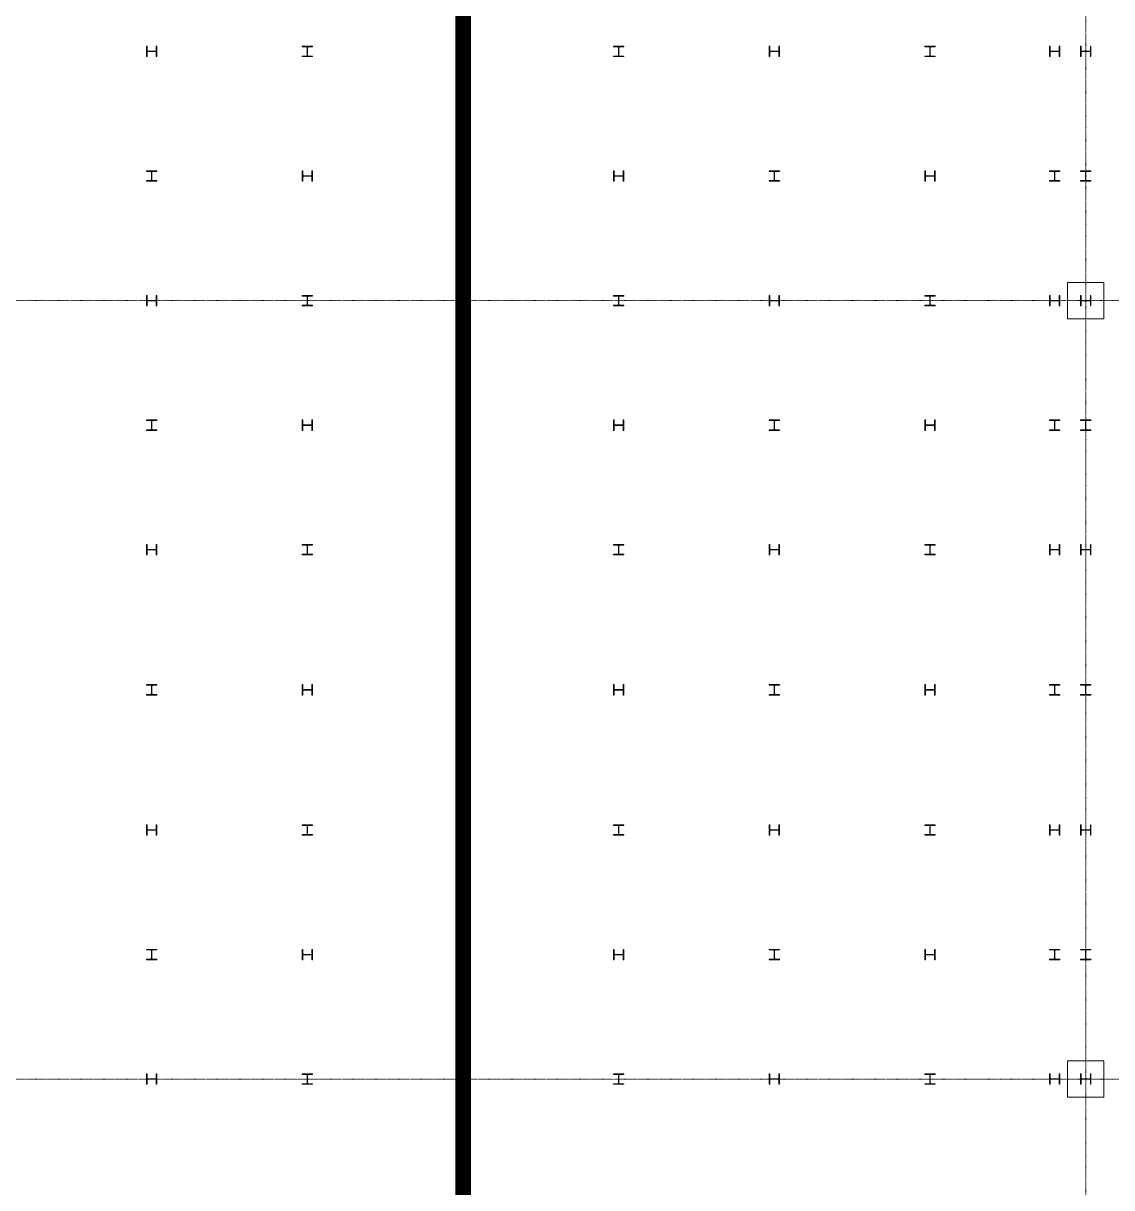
# Model space of a CAD drawing. Extents: x -32000 to 290600, y -111057 to 131250.
# Drawn here: x 130725 to 151700, y 42908 to 65343 of the extents above; entities that cross this region are included whole.
import ezdxf

# ---------------------------------------------------------------- set-up
doc = ezdxf.new("R2010")
doc.units = 0
doc.header["$LTSCALE"] = 5
doc.linetypes.add('DIVIDE', pattern=[1.25, 0.5, -0.25, 0, -0.25, 0, -0.25])
doc.linetypes.add('H12PL2$0$JJP_三點線', pattern=[0.9, 0.3, -0.15, 0, -0.15, 0, -0.15, 0, -0.15])
for name, color, linetype in [('area code', 5, 'Continuous'), ('H12PL2$0$S-COL', 252, 'Continuous'), ('H12PL2$0$S-GRID', 252, 'Continuous')]:
    doc.layers.add(name, color=color, linetype=linetype)

# ---------------------------------------------------------------- blocks, each defined once
blk = doc.blocks.new('H12PL2')
at = {"layer": 'H12PL2$0$S-COL', "lineweight": 0, "flags": 128}
for points in [[(133300, 64900), (133288, 64900), (133288, 64817, -0.41421356), (133275, 64804), (133125, 64804, -0.41421356), (133112, 64817), (133112, 64900), (133100, 64900), (133100, 64700), (133112, 64700), (133112, 64783, -0.41421356), (133125, 64796), (133275, 64796, -0.41421356), (133288, 64783), (133288, 64700), (133300, 64700)], [(136300, 64700), (136300, 64712), (136217, 64712, -0.41421356), (136204, 64725), (136204, 64875, -0.41421356), (136217, 64888), (136300, 64888), (136300, 64900), (136100, 64900), (136100, 64888), (136183, 64888, -0.41421356), (136196, 64875), (136196, 64725, -0.41421356), (136183, 64712), (136100, 64712), (136100, 64700)], [(139300, 64900), (139288, 64900), (139288, 64817, -0.41421356), (139275, 64804), (139125, 64804, -0.41421356), (139112, 64817), (139112, 64900), (139100, 64900), (139100, 64700), (139112, 64700), (139112, 64783, -0.41421356), (139125, 64796), (139275, 64796, -0.41421356), (139288, 64783), (139288, 64700), (139300, 64700)], [(142100, 64700), (142100, 64712), (142183, 64712, 0.41421356), (142196, 64725), (142196, 64875, 0.41421356), (142183, 64888), (142100, 64888), (142100, 64900), (142300, 64900), (142300, 64888), (142217, 64888, 0.41421356), (142204, 64875), (142204, 64725, 0.41421356), (142217, 64712), (142300, 64712), (142300, 64700)], [(145100, 64900), (145112, 64900), (145112, 64817, 0.41421356), (145125, 64804), (145275, 64804, 0.41421356), (145288, 64817), (145288, 64900), (145300, 64900), (145300, 64700), (145288, 64700), (145288, 64783, 0.41421356), (145275, 64796), (145125, 64796, 0.41421356), (145112, 64783), (145112, 64700), (145100, 64700)], [(148100, 64700), (148100, 64712), (148183, 64712, 0.41421356), (148196, 64725), (148196, 64875, 0.41421356), (148183, 64888), (148100, 64888), (148100, 64900), (148300, 64900), (148300, 64888), (148217, 64888, 0.41421356), (148204, 64875), (148204, 64725, 0.41421356), (148217, 64712), (148300, 64712), (148300, 64700)], [(150500, 64900), (150512, 64900), (150512, 64817, 0.41421356), (150525, 64804), (150675, 64804, 0.41421356), (150688, 64817), (150688, 64900), (150700, 64900), (150700, 64700), (150688, 64700), (150688, 64783, 0.41421356), (150675, 64796), (150525, 64796, 0.41421356), (150512, 64783), (150512, 64700), (150500, 64700)], [(151100, 64900), (151112, 64900), (151112, 64817, 0.41421356), (151125, 64804), (151275, 64804, 0.41421356), (151288, 64817), (151288, 64900), (151300, 64900), (151300, 64700), (151288, 64700), (151288, 64783, 0.41421356), (151275, 64796), (151125, 64796, 0.41421356), (151112, 64783), (151112, 64700), (151100, 64700)], [(133300, 62300), (133300, 62312), (133217, 62312, -0.41421356), (133204, 62325), (133204, 62475, -0.41421356), (133217, 62488), (133300, 62488), (133300, 62500), (133100, 62500), (133100, 62488), (133183, 62488, -0.41421356), (133196, 62475), (133196, 62325, -0.41421356), (133183, 62312), (133100, 62312), (133100, 62300)], [(136300, 62500), (136288, 62500), (136288, 62417, -0.41421356), (136275, 62404), (136125, 62404, -0.41421356), (136112, 62417), (136112, 62500), (136100, 62500), (136100, 62300), (136112, 62300), (136112, 62383, -0.41421356), (136125, 62396), (136275, 62396, -0.41421356), (136288, 62383), (136288, 62300), (136300, 62300)], [(139300, 62300), (139300, 62312), (139217, 62312, -0.41421356), (139204, 62325), (139204, 62475, -0.41421356), (139217, 62488), (139300, 62488), (139300, 62500), (139100, 62500), (139100, 62488), (139183, 62488, -0.41421356), (139196, 62475), (139196, 62325, -0.41421356), (139183, 62312), (139100, 62312), (139100, 62300)], [(142100, 62500), (142112, 62500), (142112, 62417, 0.41421356), (142125, 62404), (142275, 62404, 0.41421356), (142288, 62417), (142288, 62500), (142300, 62500), (142300, 62300), (142288, 62300), (142288, 62383, 0.41421356), (142275, 62396), (142125, 62396, 0.41421356), (142112, 62383), (142112, 62300), (142100, 62300)], [(145100, 62300), (145100, 62312), (145183, 62312, 0.41421356), (145196, 62325), (145196, 62475, 0.41421356), (145183, 62488), (145100, 62488), (145100, 62500), (145300, 62500), (145300, 62488), (145217, 62488, 0.41421356), (145204, 62475), (145204, 62325, 0.41421356), (145217, 62312), (145300, 62312), (145300, 62300)], [(148100, 62500), (148112, 62500), (148112, 62417, 0.41421356), (148125, 62404), (148275, 62404, 0.41421356), (148288, 62417), (148288, 62500), (148300, 62500), (148300, 62300), (148288, 62300), (148288, 62383, 0.41421356), (148275, 62396), (148125, 62396, 0.41421356), (148112, 62383), (148112, 62300), (148100, 62300)], [(150500, 62300), (150500, 62312), (150583, 62312, 0.41421356), (150596, 62325), (150596, 62475, 0.41421356), (150583, 62488), (150500, 62488), (150500, 62500), (150700, 62500), (150700, 62488), (150617, 62488, 0.41421356), (150604, 62475), (150604, 62325, 0.41421356), (150617, 62312), (150700, 62312), (150700, 62300)], [(151100, 62300), (151100, 62312), (151183, 62312, 0.41421356), (151196, 62325), (151196, 62475, 0.41421356), (151183, 62488), (151100, 62488), (151100, 62500), (151300, 62500), (151300, 62488), (151217, 62488, 0.41421356), (151204, 62475), (151204, 62325, 0.41421356), (151217, 62312), (151300, 62312), (151300, 62300)], [(133300, 60100), (133288, 60100), (133288, 60017, -0.41421356), (133275, 60004), (133125, 60004, -0.41421356), (133112, 60017), (133112, 60100), (133100, 60100), (133100, 59900), (133112, 59900), (133112, 59983, -0.41421356), (133125, 59996), (133275, 59996, -0.41421356), (133288, 59983), (133288, 59900), (133300, 59900)], [(136300, 59900), (136300, 59912), (136217, 59912, -0.41421356), (136204, 59925), (136204, 60075, -0.41421356), (136217, 60088), (136300, 60088), (136300, 60100), (136100, 60100), (136100, 60088), (136183, 60088, -0.41421356), (136196, 60075), (136196, 59925, -0.41421356), (136183, 59912), (136100, 59912), (136100, 59900)], [(139300, 60100), (139288, 60100), (139288, 60017, -0.41421356), (139275, 60004), (139125, 60004, -0.41421356), (139112, 60017), (139112, 60100), (139100, 60100), (139100, 59900), (139112, 59900), (139112, 59983, -0.41421356), (139125, 59996), (139275, 59996, -0.41421356), (139288, 59983), (139288, 59900), (139300, 59900)], [(142100, 59900), (142100, 59912), (142183, 59912, 0.41421356), (142196, 59925), (142196, 60075, 0.41421356), (142183, 60088), (142100, 60088), (142100, 60100), (142300, 60100), (142300, 60088), (142217, 60088, 0.41421356), (142204, 60075), (142204, 59925, 0.41421356), (142217, 59912), (142300, 59912), (142300, 59900)], [(145100, 60100), (145112, 60100), (145112, 60017, 0.41421356), (145125, 60004), (145275, 60004, 0.41421356), (145288, 60017), (145288, 60100), (145300, 60100), (145300, 59900), (145288, 59900), (145288, 59983, 0.41421356), (145275, 59996), (145125, 59996, 0.41421356), (145112, 59983), (145112, 59900), (145100, 59900)], [(148100, 59900), (148100, 59912), (148183, 59912, 0.41421356), (148196, 59925), (148196, 60075, 0.41421356), (148183, 60088), (148100, 60088), (148100, 60100), (148300, 60100), (148300, 60088), (148217, 60088, 0.41421356), (148204, 60075), (148204, 59925, 0.41421356), (148217, 59912), (148300, 59912), (148300, 59900)], [(150500, 60100), (150512, 60100), (150512, 60017, 0.41421356), (150525, 60004), (150675, 60004, 0.41421356), (150688, 60017), (150688, 60100), (150700, 60100), (150700, 59900), (150688, 59900), (150688, 59983, 0.41421356), (150675, 59996), (150525, 59996, 0.41421356), (150512, 59983), (150512, 59900), (150500, 59900)], [(151100, 60100), (151112, 60100), (151112, 60017, 0.41421356), (151125, 60004), (151275, 60004, 0.41421356), (151288, 60017), (151288, 60100), (151300, 60100), (151300, 59900), (151288, 59900), (151288, 59983, 0.41421356), (151275, 59996), (151125, 59996, 0.41421356), (151112, 59983), (151112, 59900), (151100, 59900)], [(133300, 57500), (133300, 57512), (133217, 57512, -0.41421356), (133204, 57525), (133204, 57675, -0.41421356), (133217, 57688), (133300, 57688), (133300, 57700), (133100, 57700), (133100, 57688), (133183, 57688, -0.41421356), (133196, 57675), (133196, 57525, -0.41421356), (133183, 57512), (133100, 57512), (133100, 57500)], [(136300, 57700), (136288, 57700), (136288, 57617, -0.41421356), (136275, 57604), (136125, 57604, -0.41421356), (136112, 57617), (136112, 57700), (136100, 57700), (136100, 57500), (136112, 57500), (136112, 57583, -0.41421356), (136125, 57596), (136275, 57596, -0.41421356), (136288, 57583), (136288, 57500), (136300, 57500)], [(139300, 57500), (139300, 57512), (139217, 57512, -0.41421356), (139204, 57525), (139204, 57675, -0.41421356), (139217, 57688), (139300, 57688), (139300, 57700), (139100, 57700), (139100, 57688), (139183, 57688, -0.41421356), (139196, 57675), (139196, 57525, -0.41421356), (139183, 57512), (139100, 57512), (139100, 57500)], [(142100, 57700), (142112, 57700), (142112, 57617, 0.41421356), (142125, 57604), (142275, 57604, 0.41421356), (142288, 57617), (142288, 57700), (142300, 57700), (142300, 57500), (142288, 57500), (142288, 57583, 0.41421356), (142275, 57596), (142125, 57596, 0.41421356), (142112, 57583), (142112, 57500), (142100, 57500)], [(145100, 57500), (145100, 57512), (145183, 57512, 0.41421356), (145196, 57525), (145196, 57675, 0.41421356), (145183, 57688), (145100, 57688), (145100, 57700), (145300, 57700), (145300, 57688), (145217, 57688, 0.41421356), (145204, 57675), (145204, 57525, 0.41421356), (145217, 57512), (145300, 57512), (145300, 57500)], [(148100, 57700), (148112, 57700), (148112, 57617, 0.41421356), (148125, 57604), (148275, 57604, 0.41421356), (148288, 57617), (148288, 57700), (148300, 57700), (148300, 57500), (148288, 57500), (148288, 57583, 0.41421356), (148275, 57596), (148125, 57596, 0.41421356), (148112, 57583), (148112, 57500), (148100, 57500)], [(150500, 57500), (150500, 57512), (150583, 57512, 0.41421356), (150596, 57525), (150596, 57675, 0.41421356), (150583, 57688), (150500, 57688), (150500, 57700), (150700, 57700), (150700, 57688), (150617, 57688, 0.41421356), (150604, 57675), (150604, 57525, 0.41421356), (150617, 57512), (150700, 57512), (150700, 57500)], [(151100, 57500), (151100, 57512), (151183, 57512, 0.41421356), (151196, 57525), (151196, 57675, 0.41421356), (151183, 57688), (151100, 57688), (151100, 57700), (151300, 57700), (151300, 57688), (151217, 57688, 0.41421356), (151204, 57675), (151204, 57525, 0.41421356), (151217, 57512), (151300, 57512), (151300, 57500)], [(133300, 55300), (133288, 55300), (133288, 55217, -0.41421356), (133275, 55204), (133125, 55204, -0.41421356), (133112, 55217), (133112, 55300), (133100, 55300), (133100, 55100), (133112, 55100), (133112, 55183, -0.41421356), (133125, 55196), (133275, 55196, -0.41421356), (133288, 55183), (133288, 55100), (133300, 55100)], [(136300, 55100), (136300, 55112), (136217, 55112, -0.41421356), (136204, 55125), (136204, 55275, -0.41421356), (136217, 55288), (136300, 55288), (136300, 55300), (136100, 55300), (136100, 55288), (136183, 55288, -0.41421356), (136196, 55275), (136196, 55125, -0.41421356), (136183, 55112), (136100, 55112), (136100, 55100)], [(139300, 55300), (139288, 55300), (139288, 55217, -0.41421356), (139275, 55204), (139125, 55204, -0.41421356), (139112, 55217), (139112, 55300), (139100, 55300), (139100, 55100), (139112, 55100), (139112, 55183, -0.41421356), (139125, 55196), (139275, 55196, -0.41421356), (139288, 55183), (139288, 55100), (139300, 55100)], [(142100, 55100), (142100, 55112), (142183, 55112, 0.41421356), (142196, 55125), (142196, 55275, 0.41421356), (142183, 55288), (142100, 55288), (142100, 55300), (142300, 55300), (142300, 55288), (142217, 55288, 0.41421356), (142204, 55275), (142204, 55125, 0.41421356), (142217, 55112), (142300, 55112), (142300, 55100)], [(145100, 55300), (145112, 55300), (145112, 55217, 0.41421356), (145125, 55204), (145275, 55204, 0.41421356), (145288, 55217), (145288, 55300), (145300, 55300), (145300, 55100), (145288, 55100), (145288, 55183, 0.41421356), (145275, 55196), (145125, 55196, 0.41421356), (145112, 55183), (145112, 55100), (145100, 55100)], [(148100, 55100), (148100, 55112), (148183, 55112, 0.41421356), (148196, 55125), (148196, 55275, 0.41421356), (148183, 55288), (148100, 55288), (148100, 55300), (148300, 55300), (148300, 55288), (148217, 55288, 0.41421356), (148204, 55275), (148204, 55125, 0.41421356), (148217, 55112), (148300, 55112), (148300, 55100)], [(150500, 55300), (150512, 55300), (150512, 55217, 0.41421356), (150525, 55204), (150675, 55204, 0.41421356), (150688, 55217), (150688, 55300), (150700, 55300), (150700, 55100), (150688, 55100), (150688, 55183, 0.41421356), (150675, 55196), (150525, 55196, 0.41421356), (150512, 55183), (150512, 55100), (150500, 55100)], [(151100, 55300), (151112, 55300), (151112, 55217, 0.41421356), (151125, 55204), (151275, 55204, 0.41421356), (151288, 55217), (151288, 55300), (151300, 55300), (151300, 55100), (151288, 55100), (151288, 55183, 0.41421356), (151275, 55196), (151125, 55196, 0.41421356), (151112, 55183), (151112, 55100), (151100, 55100)], [(133300, 52400), (133300, 52412), (133217, 52412, -0.41421356), (133204, 52425), (133204, 52575, -0.41421356), (133217, 52588), (133300, 52588), (133300, 52600), (133100, 52600), (133100, 52588), (133183, 52588, -0.41421356), (133196, 52575), (133196, 52425, -0.41421356), (133183, 52412), (133100, 52412), (133100, 52400)], [(136300, 52600), (136288, 52600), (136288, 52517, -0.41421356), (136275, 52504), (136125, 52504, -0.41421356), (136112, 52517), (136112, 52600), (136100, 52600), (136100, 52400), (136112, 52400), (136112, 52483, -0.41421356), (136125, 52496), (136275, 52496, -0.41421356), (136288, 52483), (136288, 52400), (136300, 52400)], [(139300, 52400), (139300, 52412), (139217, 52412, -0.41421356), (139204, 52425), (139204, 52575, -0.41421356), (139217, 52588), (139300, 52588), (139300, 52600), (139100, 52600), (139100, 52588), (139183, 52588, -0.41421356), (139196, 52575), (139196, 52425, -0.41421356), (139183, 52412), (139100, 52412), (139100, 52400)], [(142100, 52600), (142112, 52600), (142112, 52517, 0.41421356), (142125, 52504), (142275, 52504, 0.41421356), (142288, 52517), (142288, 52600), (142300, 52600), (142300, 52400), (142288, 52400), (142288, 52483, 0.41421356), (142275, 52496), (142125, 52496, 0.41421356), (142112, 52483), (142112, 52400), (142100, 52400)], [(145100, 52400), (145100, 52412), (145183, 52412, 0.41421356), (145196, 52425), (145196, 52575, 0.41421356), (145183, 52588), (145100, 52588), (145100, 52600), (145300, 52600), (145300, 52588), (145217, 52588, 0.41421356), (145204, 52575), (145204, 52425, 0.41421356), (145217, 52412), (145300, 52412), (145300, 52400)], [(148100, 52600), (148112, 52600), (148112, 52517, 0.41421356), (148125, 52504), (148275, 52504, 0.41421356), (148288, 52517), (148288, 52600), (148300, 52600), (148300, 52400), (148288, 52400), (148288, 52483, 0.41421356), (148275, 52496), (148125, 52496, 0.41421356), (148112, 52483), (148112, 52400), (148100, 52400)], [(150500, 52400), (150500, 52412), (150583, 52412, 0.41421356), (150596, 52425), (150596, 52575, 0.41421356), (150583, 52588), (150500, 52588), (150500, 52600), (150700, 52600), (150700, 52588), (150617, 52588, 0.41421356), (150604, 52575), (150604, 52425, 0.41421356), (150617, 52412), (150700, 52412), (150700, 52400)], [(151100, 52400), (151100, 52412), (151183, 52412, 0.41421356), (151196, 52425), (151196, 52575, 0.41421356), (151183, 52588), (151100, 52588), (151100, 52600), (151300, 52600), (151300, 52588), (151217, 52588, 0.41421356), (151204, 52575), (151204, 52425, 0.41421356), (151217, 52412), (151300, 52412), (151300, 52400)], [(133300, 49900), (133288, 49900), (133288, 49817, -0.41421356), (133275, 49804), (133125, 49804, -0.41421356), (133112, 49817), (133112, 49900), (133100, 49900), (133100, 49700), (133112, 49700), (133112, 49783, -0.41421356), (133125, 49796), (133275, 49796, -0.41421356), (133288, 49783), (133288, 49700), (133300, 49700)], [(136300, 49700), (136300, 49712), (136217, 49712, -0.41421356), (136204, 49725), (136204, 49875, -0.41421356), (136217, 49888), (136300, 49888), (136300, 49900), (136100, 49900), (136100, 49888), (136183, 49888, -0.41421356), (136196, 49875), (136196, 49725, -0.41421356), (136183, 49712), (136100, 49712), (136100, 49700)], [(139300, 49900), (139288, 49900), (139288, 49817, -0.41421356), (139275, 49804), (139125, 49804, -0.41421356), (139112, 49817), (139112, 49900), (139100, 49900), (139100, 49700), (139112, 49700), (139112, 49783, -0.41421356), (139125, 49796), (139275, 49796, -0.41421356), (139288, 49783), (139288, 49700), (139300, 49700)], [(142100, 49700), (142100, 49712), (142183, 49712, 0.41421356), (142196, 49725), (142196, 49875, 0.41421356), (142183, 49888), (142100, 49888), (142100, 49900), (142300, 49900), (142300, 49888), (142217, 49888, 0.41421356), (142204, 49875), (142204, 49725, 0.41421356), (142217, 49712), (142300, 49712), (142300, 49700)], [(145100, 49900), (145112, 49900), (145112, 49817, 0.41421356), (145125, 49804), (145275, 49804, 0.41421356), (145288, 49817), (145288, 49900), (145300, 49900), (145300, 49700), (145288, 49700), (145288, 49783, 0.41421356), (145275, 49796), (145125, 49796, 0.41421356), (145112, 49783), (145112, 49700), (145100, 49700)], [(148100, 49700), (148100, 49712), (148183, 49712, 0.41421356), (148196, 49725), (148196, 49875, 0.41421356), (148183, 49888), (148100, 49888), (148100, 49900), (148300, 49900), (148300, 49888), (148217, 49888, 0.41421356), (148204, 49875), (148204, 49725, 0.41421356), (148217, 49712), (148300, 49712), (148300, 49700)], [(150500, 49900), (150512, 49900), (150512, 49817, 0.41421356), (150525, 49804), (150675, 49804, 0.41421356), (150688, 49817), (150688, 49900), (150700, 49900), (150700, 49700), (150688, 49700), (150688, 49783, 0.41421356), (150675, 49796), (150525, 49796, 0.41421356), (150512, 49783), (150512, 49700), (150500, 49700)], [(151100, 49900), (151112, 49900), (151112, 49817, 0.41421356), (151125, 49804), (151275, 49804, 0.41421356), (151288, 49817), (151288, 49900), (151300, 49900), (151300, 49700), (151288, 49700), (151288, 49783, 0.41421356), (151275, 49796), (151125, 49796, 0.41421356), (151112, 49783), (151112, 49700), (151100, 49700)], [(133300, 47300), (133300, 47312), (133217, 47312, -0.41421356), (133204, 47325), (133204, 47475, -0.41421356), (133217, 47488), (133300, 47488), (133300, 47500), (133100, 47500), (133100, 47488), (133183, 47488, -0.41421356), (133196, 47475), (133196, 47325, -0.41421356), (133183, 47312), (133100, 47312), (133100, 47300)], [(136300, 47500), (136288, 47500), (136288, 47417, -0.41421356), (136275, 47404), (136125, 47404, -0.41421356), (136112, 47417), (136112, 47500), (136100, 47500), (136100, 47300), (136112, 47300), (136112, 47383, -0.41421356), (136125, 47396), (136275, 47396, -0.41421356), (136288, 47383), (136288, 47300), (136300, 47300)], [(139300, 47300), (139300, 47312), (139217, 47312, -0.41421356), (139204, 47325), (139204, 47475, -0.41421356), (139217, 47488), (139300, 47488), (139300, 47500), (139100, 47500), (139100, 47488), (139183, 47488, -0.41421356), (139196, 47475), (139196, 47325, -0.41421356), (139183, 47312), (139100, 47312), (139100, 47300)], [(142100, 47500), (142112, 47500), (142112, 47417, 0.41421356), (142125, 47404), (142275, 47404, 0.41421356), (142288, 47417), (142288, 47500), (142300, 47500), (142300, 47300), (142288, 47300), (142288, 47383, 0.41421356), (142275, 47396), (142125, 47396, 0.41421356), (142112, 47383), (142112, 47300), (142100, 47300)], [(145100, 47300), (145100, 47312), (145183, 47312, 0.41421356), (145196, 47325), (145196, 47475, 0.41421356), (145183, 47488), (145100, 47488), (145100, 47500), (145300, 47500), (145300, 47488), (145217, 47488, 0.41421356), (145204, 47475), (145204, 47325, 0.41421356), (145217, 47312), (145300, 47312), (145300, 47300)], [(148100, 47500), (148112, 47500), (148112, 47417, 0.41421356), (148125, 47404), (148275, 47404, 0.41421356), (148288, 47417), (148288, 47500), (148300, 47500), (148300, 47300), (148288, 47300), (148288, 47383, 0.41421356), (148275, 47396), (148125, 47396, 0.41421356), (148112, 47383), (148112, 47300), (148100, 47300)], [(150500, 47300), (150500, 47312), (150583, 47312, 0.41421356), (150596, 47325), (150596, 47475, 0.41421356), (150583, 47488), (150500, 47488), (150500, 47500), (150700, 47500), (150700, 47488), (150617, 47488, 0.41421356), (150604, 47475), (150604, 47325, 0.41421356), (150617, 47312), (150700, 47312), (150700, 47300)], [(151100, 47300), (151100, 47312), (151183, 47312, 0.41421356), (151196, 47325), (151196, 47475, 0.41421356), (151183, 47488), (151100, 47488), (151100, 47500), (151300, 47500), (151300, 47488), (151217, 47488, 0.41421356), (151204, 47475), (151204, 47325, 0.41421356), (151217, 47312), (151300, 47312), (151300, 47300)], [(133300, 45100), (133288, 45100), (133288, 45017, -0.41421356), (133275, 45004), (133125, 45004, -0.41421356), (133112, 45017), (133112, 45100), (133100, 45100), (133100, 44900), (133112, 44900), (133112, 44983, -0.41421356), (133125, 44996), (133275, 44996, -0.41421356), (133288, 44983), (133288, 44900), (133300, 44900)], [(136300, 44900), (136300, 44912), (136217, 44912, -0.41421356), (136204, 44925), (136204, 45075, -0.41421356), (136217, 45088), (136300, 45088), (136300, 45100), (136100, 45100), (136100, 45088), (136183, 45088, -0.41421356), (136196, 45075), (136196, 44925, -0.41421356), (136183, 44912), (136100, 44912), (136100, 44900)], [(139300, 45100), (139288, 45100), (139288, 45017, -0.41421356), (139275, 45004), (139125, 45004, -0.41421356), (139112, 45017), (139112, 45100), (139100, 45100), (139100, 44900), (139112, 44900), (139112, 44983, -0.41421356), (139125, 44996), (139275, 44996, -0.41421356), (139288, 44983), (139288, 44900), (139300, 44900)], [(142100, 44900), (142100, 44912), (142183, 44912, 0.41421356), (142196, 44925), (142196, 45075, 0.41421356), (142183, 45088), (142100, 45088), (142100, 45100), (142300, 45100), (142300, 45088), (142217, 45088, 0.41421356), (142204, 45075), (142204, 44925, 0.41421356), (142217, 44912), (142300, 44912), (142300, 44900)], [(145100, 45100), (145112, 45100), (145112, 45017, 0.41421356), (145125, 45004), (145275, 45004, 0.41421356), (145288, 45017), (145288, 45100), (145300, 45100), (145300, 44900), (145288, 44900), (145288, 44983, 0.41421356), (145275, 44996), (145125, 44996, 0.41421356), (145112, 44983), (145112, 44900), (145100, 44900)], [(148100, 44900), (148100, 44912), (148183, 44912, 0.41421356), (148196, 44925), (148196, 45075, 0.41421356), (148183, 45088), (148100, 45088), (148100, 45100), (148300, 45100), (148300, 45088), (148217, 45088, 0.41421356), (148204, 45075), (148204, 44925, 0.41421356), (148217, 44912), (148300, 44912), (148300, 44900)], [(150500, 45100), (150512, 45100), (150512, 45017, 0.41421356), (150525, 45004), (150675, 45004, 0.41421356), (150688, 45017), (150688, 45100), (150700, 45100), (150700, 44900), (150688, 44900), (150688, 44983, 0.41421356), (150675, 44996), (150525, 44996, 0.41421356), (150512, 44983), (150512, 44900), (150500, 44900)], [(151100, 45100), (151112, 45100), (151112, 45017, 0.41421356), (151125, 45004), (151275, 45004, 0.41421356), (151288, 45017), (151288, 45100), (151300, 45100), (151300, 44900), (151288, 44900), (151288, 44983, 0.41421356), (151275, 44996), (151125, 44996, 0.41421356), (151112, 44983), (151112, 44900), (151100, 44900)]]:
    blk.add_lwpolyline(points, format="xyb", close=True, dxfattribs=at)
for points in [[(150850, 59650), (151550, 59650), (151550, 60350), (150850, 60350)], [(150850, 44650), (151550, 44650), (151550, 45350), (150850, 45350)]]:
    blk.add_lwpolyline(points, close=True, dxfattribs=at)
at = {"layer": 'H12PL2$0$S-GRID', "linetype": 'H12PL2$0$JJP_三點線', "lineweight": 0}
for p, q in [((139200, 128250), (139200, -28000)), ((151200, 128250), (151200, -28000)), ((-29000, 60000), (289600, 60000)), ((-29000, 45000), (289600, 45000))]:
    blk.add_line(p, q, dxfattribs=at)

msp = doc.modelspace()

# ---------------------------------------------------------------- block references
msp.add_blockref('H12PL2', (0, 0))

# ---------------------------------------------------------------- next in the draw order: linework, layer by layer
at = {"layer": 'area code', "color": 5, "linetype": 'DIVIDE', "const_width": 300}
msp.add_lwpolyline([(139200, 103179), (139200, -9579)], dxfattribs=at)

doc.saveas('drawing.dxf')
